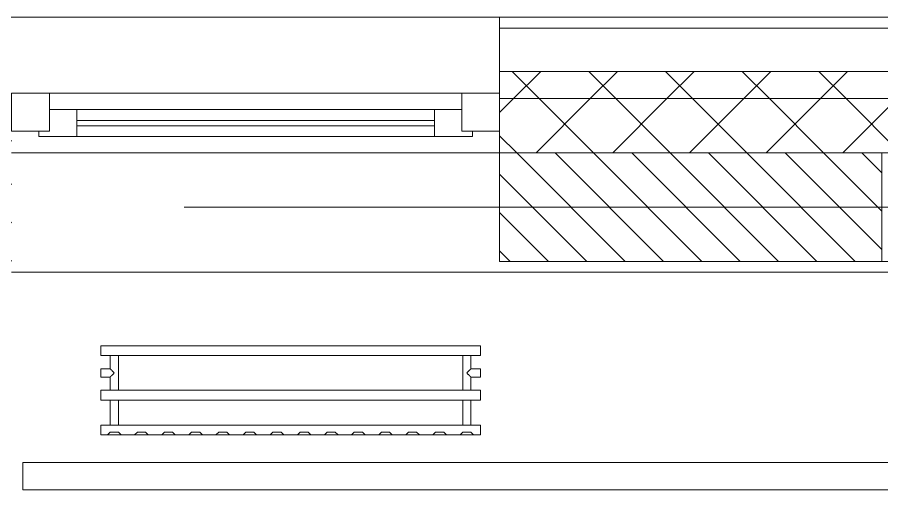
# Model space of a CAD drawing. Header units: millimetres. Extents: x 35143 to 244272, y -8553 to 29000.
# Drawn here: x 48771 to 50365, y 26479 to 27350 of the extents above; entities that cross this region are included whole.
import ezdxf

# ---------------------------------------------------------------- set-up
doc = ezdxf.new("R2010")
doc.units = ezdxf.units.MM
doc.linetypes.add('Осевая', pattern=[3175, 635, -476.25, 1587.5, -476.25])
for name, color, linetype, lineweight in [('A-GLAZ', 7, 'Continuous', 9), ('A-WALL', 7, 'Continuous', 9), ('A-WALL-1', 7, 'Continuous', 13), ('I-WALL', 7, 'Continuous', 9), ('Оси-2', 7, 'Осевая', 9)]:
    doc.layers.add(name, color=color, linetype=linetype, lineweight=lineweight)
doc.layers.add('M-EQPM-1', color=7, linetype='Continuous', lineweight=9, true_color=0xaaaaaa)
pattern_1 = [(45, (0, 0), (-70.71068, 70.71068), []), (135, (0, 0), (-70.71068, -70.71068), [])]

# ---------------------------------------------------------------- blocks, each defined once
blk = doc.blocks.new('120_Окно_СКБ_1Ст - 120_Окно_СКБ_1Ст 900х2500_h_-19906774-План монтажа стен и перегородок 2 этажа в осях 12-23')
at = {"layer": 'A-GLAZ'}
for p, q in [((-450, -75), (-450, -5)), ((-450, -5), (-380, -5)), ((450, -5), (-450, -5)), ((-380, -5), (-380, -75)), ((380, -75), (380, -5)), ((380, -5), (450, -5)), ((450, -5), (450, -75)), ((380, -35), (-380, -35)), ((-380, -35), (-380, -75)), ((-330, -85), (-330, -35)), ((330, -85), (330, -35)), ((380, -75), (380, -35)), ((-330, -55), (330, -55)), ((-380, -75), (-450, -75)), ((-450, -75), (-400, -75)), ((-380, -75), (-400, -75)), ((-400, -75), (-400, -85)), ((330, -65), (-330, -65)), ((450, -75), (380, -75)), ((400, -75), (380, -75)), ((400, -75), (450, -75)), ((400, -85), (400, -75)), ((-400, -85), (400, -85)), ((400, -85), (-400, -85))]:
    blk.add_line(p, q, dxfattribs=at)
blk = doc.blocks.new('radiator_prado_classic_z_tip_30_po exemplyaru - Classic Z Тип 30-500-V51-План монтажа стен и перегородок 2 этажа в осях 12-23')
at = {"layer": 'M-EQPM-1'}
for p, q in [((0, 228), (0, 210)), ((700, 228), (0, 228)), ((0, 210), (0, 228)), ((0, 228), (12.5, 228)), ((12.5, 228), (37.5, 228)), ((37.5, 228), (12.5, 228)), ((12.5, 228), (37.5, 228)), ((12.5, 228), (17.5, 223)), ((12.5, 228), (17.5, 223)), ((32.5, 223), (37.5, 228)), ((37.5, 228), (32.5, 223)), ((37.5, 228), (62.5, 228)), ((62.5, 228), (87.5, 228)), ((87.5, 228), (62.5, 228)), ((62.5, 228), (87.5, 228)), ((62.5, 228), (67.5, 223)), ((62.5, 228), (67.5, 223)), ((82.5, 223), (87.5, 228)), ((87.5, 228), (82.5, 223)), ((87.5, 228), (112.5, 228)), ((112.5, 228), (137.5, 228)), ((137.5, 228), (112.5, 228)), ((112.5, 228), (137.5, 228)), ((112.5, 228), (117.5, 223)), ((112.5, 228), (117.5, 223)), ((132.5, 223), (137.5, 228)), ((137.5, 228), (132.5, 223)), ((137.5, 228), (162.5, 228)), ((162.5, 228), (187.5, 228)), ((187.5, 228), (162.5, 228)), ((162.5, 228), (187.5, 228)), ((162.5, 228), (167.5, 223)), ((162.5, 228), (167.5, 223)), ((182.5, 223), (187.5, 228)), ((187.5, 228), (182.5, 223)), ((187.5, 228), (212.5, 228)), ((212.5, 228), (237.5, 228)), ((237.5, 228), (212.5, 228)), ((212.5, 228), (237.5, 228)), ((212.5, 228), (217.5, 223)), ((212.5, 228), (217.5, 223)), ((232.5, 223), (237.5, 228)), ((237.5, 228), (232.5, 223)), ((237.5, 228), (262.5, 228)), ((262.5, 228), (287.5, 228)), ((287.5, 228), (262.5, 228)), ((262.5, 228), (287.5, 228)), ((262.5, 228), (267.5, 223)), ((262.5, 228), (267.5, 223)), ((282.5, 223), (287.5, 228)), ((287.5, 228), (282.5, 223)), ((287.5, 228), (312.5, 228)), ((312.5, 228), (337.5, 228)), ((337.5, 228), (312.5, 228)), ((312.5, 228), (337.5, 228)), ((312.5, 228), (317.5, 223)), ((312.5, 228), (317.5, 223)), ((332.5, 223), (337.5, 228)), ((337.5, 228), (332.5, 223)), ((337.5, 228), (362.5, 228)), ((362.5, 228), (387.5, 228)), ((387.5, 228), (362.5, 228)), ((362.5, 228), (387.5, 228)), ((362.5, 228), (367.5, 223)), ((362.5, 228), (367.5, 223)), ((382.5, 223), (387.5, 228)), ((387.5, 228), (382.5, 223)), ((387.9, 228), (412.5, 228)), ((412.5, 228), (437.5, 228)), ((437.5, 228), (412.5, 228)), ((412.5, 228), (437.5, 228)), ((412.5, 228), (417.5, 223)), ((412.5, 228), (417.5, 223)), ((432.5, 223), (437.5, 228)), ((437.5, 228), (432.5, 223)), ((437.5, 228), (462.5, 228)), ((462.5, 228), (487.5, 228)), ((487.5, 228), (462.5, 228)), ((462.5, 228), (487.5, 228)), ((462.5, 228), (467.5, 223)), ((462.5, 228), (467.5, 223)), ((482.5, 223), (487.5, 228)), ((487.5, 228), (482.5, 223)), ((487.5, 228), (512.5, 228)), ((512.5, 228), (537.5, 228)), ((537.5, 228), (512.5, 228)), ((512.5, 228), (537.5, 228)), ((512.5, 228), (517.5, 223)), ((512.5, 228), (517.5, 223)), ((532.5, 223), (537.5, 228)), ((537.5, 228), (532.5, 223)), ((537.5, 228), (562.5, 228)), ((562.5, 228), (587.5, 228)), ((587.5, 228), (562.5, 228)), ((562.5, 228), (587.5, 228)), ((562.5, 228), (567.5, 223)), ((562.5, 228), (567.5, 223)), ((582.5, 223), (587.5, 228)), ((587.5, 228), (582.5, 223)), ((587.5, 228), (612.5, 228)), ((612.5, 228), (637.5, 228)), ((637.5, 228), (612.5, 228)), ((612.5, 228), (637.5, 228)), ((612.5, 228), (617.5, 223)), ((617.5, 223), (612.5, 228)), ((632.5, 223), (637.5, 228)), ((637.5, 228), (632.5, 223)), ((637.5, 228), (662.5, 228)), ((662.5, 228), (687.5, 228)), ((687.5, 228), (662.5, 228)), ((662.5, 228), (687.5, 228)), ((662.5, 228), (667.5, 223)), ((662.5, 228), (667.5, 223)), ((682.5, 223), (687.5, 228)), ((687.5, 228), (682.5, 223)), ((687.5, 228), (700, 228)), ((700, 210), (700, 228)), ((700, 228), (700, 210)), ((0, 210), (700, 210)), ((17.5, 210), (0, 210)), ((32.5, 223), (17.5, 223)), ((17.5, 223), (32.5, 223)), ((17.5, 210), (17.5, 164)), ((17.5, 210), (17.5, 164)), ((19.7, 210), (17.5, 210)), ((17.5, 210), (32.5, 210)), ((32.5, 210), (17.5, 210)), ((17.5, 210), (32.5, 210)), ((23.1, 210), (18.5, 210)), ((21.2, 210), (19.7, 210)), ((23.1, 210), (21.2, 210)), ((25, 210), (23.1, 210)), ((31.5, 210), (23.8, 210)), ((26.9, 210), (25, 210)), ((28.7, 210), (26.9, 210)), ((30.3, 210), (28.7, 210)), ((31.5, 210), (30.3, 210)), ((32.2, 210), (31.5, 210)), ((32.5, 210), (32.2, 210)), ((32.5, 164), (32.5, 210)), ((32.5, 164), (32.5, 210)), ((667.5, 210), (32.5, 210)), ((82.5, 223), (67.5, 223)), ((67.5, 223), (82.5, 223)), ((132.5, 223), (117.5, 223)), ((117.5, 223), (132.5, 223)), ((182.5, 223), (167.5, 223)), ((167.5, 223), (182.5, 223)), ((232.5, 223), (217.5, 223)), ((217.5, 223), (232.5, 223)), ((282.5, 223), (267.5, 223)), ((267.5, 223), (282.5, 223)), ((332.5, 223), (317.5, 223)), ((317.5, 223), (332.5, 223)), ((382.5, 223), (367.5, 223)), ((367.5, 223), (382.5, 223)), ((432.5, 223), (417.5, 223)), ((417.5, 223), (432.5, 223)), ((482.5, 223), (467.5, 223)), ((467.5, 223), (482.5, 223)), ((532.5, 223), (517.5, 223)), ((517.5, 223), (532.5, 223)), ((582.5, 223), (567.5, 223)), ((567.5, 223), (582.5, 223)), ((632.5, 223), (617.5, 223)), ((617.5, 223), (632.5, 223)), ((682.5, 223), (667.5, 223)), ((667.5, 223), (682.5, 223)), ((667.5, 210), (667.5, 164)), ((667.5, 210), (667.5, 164)), ((682.5, 210), (667.5, 210)), ((667.5, 210), (667.8, 210)), ((682.5, 210), (667.5, 210)), ((667.5, 210), (682.5, 210)), ((667.8, 210), (668.5, 210)), ((668.5, 210), (669.7, 210)), ((681.5, 210), (668.5, 210)), ((669.7, 210), (671.2, 210)), ((671.2, 210), (673.1, 210)), ((673.1, 210), (675, 210)), ((675, 210), (676.9, 210)), ((676.9, 210), (678.7, 210)), ((678.7, 210), (680.3, 210)), ((680.3, 210), (681.5, 210)), ((681.5, 210), (682.2, 210)), ((682.2, 210), (682.5, 210)), ((682.5, 164), (682.5, 210)), ((682.5, 164), (682.5, 210)), ((700, 210), (682.5, 210)), ((700, 164), (0, 164)), ((0, 164), (0, 146)), ((0, 146), (0, 164)), ((0, 164), (17.5, 164)), ((17.8, 164), (17.5, 164)), ((17.5, 164), (32.5, 164)), ((32.5, 164), (17.5, 164)), ((17.5, 164), (32.5, 164)), ((21.2, 164), (17.8, 164)), ((18.5, 164), (23.1, 164)), ((23.1, 164), (21.2, 164)), ((32.5, 164), (23.1, 164)), ((23.8, 164), (31.5, 164)), ((32.5, 164), (667.5, 164)), ((682.5, 164), (667.5, 164)), ((667.5, 164), (678.7, 164)), ((682.5, 164), (667.5, 164)), ((667.5, 164), (682.5, 164)), ((668.5, 164), (681.5, 164)), ((678.7, 164), (682.5, 164)), ((682.5, 164), (700, 164)), ((700, 146), (700, 164)), ((700, 164), (700, 146)), ((0, 146), (700, 146)), ((17.5, 146), (0, 146)), ((17.5, 146), (17.5, 121.5)), ((17.5, 146), (17.5, 121.5)), ((17.5, 146), (31.5, 146)), ((32.5, 146), (17.5, 146)), ((17.5, 146), (32.5, 146)), ((17.8, 146), (17.5, 146)), ((18.5, 146), (17.8, 146)), ((19.7, 146), (18.5, 146)), ((23.1, 146), (18.5, 146)), ((21.2, 146), (19.7, 146)), ((23.1, 146), (21.2, 146)), ((25, 146), (23.1, 146)), ((31.5, 146), (23.8, 146)), ((26.9, 146), (25, 146)), ((28.7, 146), (26.9, 146)), ((30.3, 146), (28.7, 146)), ((31.5, 146), (30.3, 146)), ((31.5, 146), (32.2, 146)), ((32.2, 146), (31.5, 146)), ((32.2, 146), (32.5, 146)), ((32.5, 146), (32.2, 146)), ((32.5, 82), (32.5, 146)), ((32.5, 82), (32.5, 146)), ((667.5, 146), (32.5, 146)), ((667.5, 146), (667.5, 82)), ((667.5, 146), (667.5, 82)), ((667.5, 146), (682.5, 146)), ((668.5, 146), (667.5, 146)), ((667.5, 146), (682.5, 146)), ((682.5, 146), (667.5, 146)), ((669.7, 146), (668.5, 146)), ((681.5, 146), (668.5, 146)), ((671.2, 146), (669.7, 146)), ((673.1, 146), (671.2, 146)), ((675, 146), (673.1, 146)), ((676.9, 146), (675, 146)), ((678.7, 146), (676.9, 146)), ((680.3, 146), (678.7, 146)), ((681.5, 146), (680.3, 146)), ((682.2, 146), (681.5, 146)), ((682.5, 146), (682.2, 146)), ((682.5, 121.5), (682.5, 146)), ((682.5, 121.5), (682.5, 146)), ((700, 146), (682.5, 146)), ((17.5, 121.5), (0, 121.5)), ((17.5, 121.5), (0, 121.5)), ((0, 121.5), (0, 121.2)), ((0, 106.5), (0, 121.5)), ((0, 121.2), (0, 106.8)), ((0, 121.2), (0, 120.5)), ((0, 120.5), (0, 121.2)), ((0, 121.2), (0, 121.2)), ((0, 120.5), (0, 119.3)), ((0, 119.3), (0, 120.5)), ((0, 119.3), (0, 117.8)), ((0, 117.8), (0, 119.3)), ((0, 117.8), (0, 115.9)), ((0, 115.9), (0, 117.8)), ((0, 115.9), (0, 114)), ((0, 114), (0, 115.9)), ((0, 114), (0, 112.1)), ((0, 112.1), (0, 114)), ((0, 112.1), (0, 110.2)), ((0, 110.2), (0, 112.1)), ((700, 121.5), (682.5, 121.5)), ((700, 121.5), (682.5, 121.5)), ((700, 121.5), (700, 106.5)), ((700, 121.2), (700, 121.5)), ((700, 121.5), (700, 121.2)), ((700, 121.2), (700, 121.5)), ((700, 119.3), (700, 121.2)), ((700, 121.2), (700, 119.3)), ((700, 106.8), (700, 121.2)), ((700, 106.8), (700, 119.3)), ((700, 119.3), (700, 106.8)), ((0, 110.2), (0, 108.7)), ((0, 108.7), (0, 110.2)), ((0, 108.7), (0, 106.8)), ((0, 106.8), (0, 108.7)), ((0, 106.8), (0, 106.5)), ((0, 106.8), (0, 106.8)), ((0, 106.5), (17.5, 106.5)), ((0, 106.5), (17.5, 106.5)), ((17.5, 106.5), (17.5, 82)), ((17.5, 106.5), (17.5, 82)), ((682.5, 82), (682.5, 106.5)), ((682.5, 106.5), (700, 106.5)), ((682.5, 82), (682.5, 106.5)), ((682.5, 106.5), (700, 106.5)), ((700, 106.5), (700, 106.8)), ((700, 106.8), (700, 106.5)), ((700, 106.5), (700, 106.8)), ((700, 82), (0, 82)), ((0, 82), (0, 64)), ((0, 64), (0, 82)), ((0, 82), (17.5, 82)), ((17.8, 82), (17.5, 82)), ((17.5, 82), (32.5, 82)), ((32.5, 82), (17.5, 82)), ((17.5, 82), (32.5, 82)), ((32.5, 82), (17.8, 82)), ((18.5, 82), (23.1, 82)), ((23.8, 82), (31.5, 82)), ((32.5, 82), (667.5, 82)), ((682.5, 82), (667.5, 82)), ((667.5, 82), (678.7, 82)), ((682.5, 82), (667.5, 82)), ((667.5, 82), (682.5, 82)), ((668.5, 82), (681.5, 82)), ((678.7, 82), (680.3, 82)), ((680.3, 82), (681.5, 82)), ((681.5, 82), (682.5, 82)), ((682.5, 82), (700, 82)), ((700, 64), (700, 82)), ((700, 82), (700, 64)), ((700, 64), (0, 64)), ((0, 64), (700, 64))]:
    blk.add_line(p, q, dxfattribs=at)
for points, knots in [([(17.8, 121.2), (17.7, 121.3), (17.7, 121.3), (17.5, 121.5), (17.5, 121.5), (17.5, 121.5)], [0.8571429, 0.8571429, 0.8571429, 0.8571429, 0.8928571, 0.9285714, 1, 1, 1, 1]), ([(17.5, 121.5), (17.5, 121.5), (17.5, 121.5), (17.7, 121.3), (17.7, 121.3), (17.8, 121.2)], [0, 0, 0, 0, 0.0714286, 0.1071429, 0.1428571, 0.1428571, 0.1428571, 0.1428571]), ([(17.5, 121.5), (17.5, 121.5), (17.5, 121.5), (17.7, 121.3), (17.7, 121.3), (17.8, 121.2)], [0, 0, 0, 0, 0.0714286, 0.1071429, 0.1428571, 0.1428571, 0.1428571, 0.1428571]), ([(25, 114), (24.5, 114.5), (23.6, 115.4), (22.4, 116.6), (21.6, 117.4), (21.1, 117.9), (20.8, 118.2), (20.5, 118.5), (20.2, 118.8), (19.8, 119.1), (19.6, 119.4), (19.3, 119.7), (19, 120), (18.7, 120.3), (18.5, 120.5), (18.3, 120.7), (18.1, 120.9), (17.9, 121.1), (17.8, 121.2), (17.7, 121.3), (17.5, 121.5), (17.5, 121.5), (17.5, 121.5)], [0, 0, 0, 0, 0.142857, 0.285714, 0.357143, 0.392857, 0.428571, 0.464286, 0.5, 0.535714, 0.571429, 0.607143, 0.642857, 0.678571, 0.714286, 0.75, 0.785714, 0.821429, 0.857143, 0.892857, 0.928571, 1, 1, 1, 1]), ([(17.5, 106.5), (17.5, 106.5), (17.5, 106.5), (17.7, 106.7), (17.8, 106.8), (17.9, 106.9), (18.1, 107.1), (18.3, 107.3), (18.5, 107.5), (18.7, 107.7), (19, 108), (19.3, 108.3), (19.6, 108.6), (19.8, 108.9), (20.3, 109.3), (20.7, 109.7), (21.1, 110.1), (21.6, 110.6), (22.4, 111.4), (23.6, 112.6), (24.5, 113.5), (25, 114)], [0, 0, 0, 0, 0.071429, 0.107143, 0.142857, 0.178571, 0.214286, 0.25, 0.285714, 0.321429, 0.357143, 0.392857, 0.428571, 0.464286, 0.5, 0.571429, 0.607143, 0.642857, 0.714286, 0.857143, 1, 1, 1, 1]), ([(17.8, 121.2), (17.8, 121.2), (17.9, 121.1), (18.1, 120.9), (18.3, 120.7), (18.5, 120.5), (18.7, 120.3), (19, 120), (19.3, 119.7), (19.6, 119.4), (19.8, 119.1), (20.3, 118.7), (20.7, 118.3), (21.1, 117.9), (21.6, 117.4), (22.4, 116.6), (23.1, 115.9), (23.6, 115.4)], [0.1428571, 0.1428571, 0.1428571, 0.1428571, 0.1785714, 0.2142857, 0.25, 0.2857143, 0.3214286, 0.3571429, 0.3928571, 0.4285714, 0.4642857, 0.5, 0.5714286, 0.6071429, 0.6428571, 0.7142857, 0.8571429, 0.8571429, 0.8571429, 0.8571429]), ([(19.6, 119.4), (19.7, 119.3), (19.9, 119.2), (20.3, 118.7), (20.6, 118.4), (20.8, 118.2)], [0.4285714, 0.4285714, 0.4285714, 0.4285714, 0.4642857, 0.5, 0.5714286, 0.5714286, 0.5714286, 0.5714286]), ([(22.1, 116.9), (21.9, 117.1), (21.6, 117.4), (21.1, 117.9), (20.9, 118.1), (20.8, 118.2)], [0.2857143, 0.2857143, 0.2857143, 0.2857143, 0.3571429, 0.3928571, 0.4285714, 0.4285714, 0.4285714, 0.4285714]), ([(20.8, 118.2), (20.9, 118.1), (21.1, 117.9), (21.6, 117.4), (21.9, 117.1), (22.1, 116.9)], [0.5714286, 0.5714286, 0.5714286, 0.5714286, 0.6071429, 0.6428571, 0.7142857, 0.7142857, 0.7142857, 0.7142857]), ([(675, 114), (675.5, 114.5), (676.4, 115.4), (677.6, 116.6), (678.4, 117.4), (678.9, 117.9), (679.2, 118.2), (679.5, 118.5), (679.8, 118.8), (680.1, 119.2), (680.4, 119.4), (680.7, 119.7), (681, 120), (681.3, 120.3), (681.5, 120.5), (681.7, 120.7), (681.9, 120.9), (682.1, 121.1), (682.2, 121.2), (682.3, 121.3), (682.5, 121.5), (682.5, 121.5), (682.5, 121.5)], [0, 0, 0, 0, 0.142857, 0.285714, 0.357143, 0.392857, 0.428571, 0.464286, 0.5, 0.535714, 0.571429, 0.607143, 0.642857, 0.678571, 0.714286, 0.75, 0.785714, 0.821429, 0.857143, 0.892857, 0.928571, 1, 1, 1, 1]), ([(682.5, 106.5), (682.5, 106.5), (682.5, 106.5), (682.3, 106.7), (682.2, 106.8), (682.1, 106.9), (681.9, 107.1), (681.7, 107.3), (681.5, 107.5), (681.3, 107.7), (681, 108), (680.7, 108.3), (680.4, 108.6), (680.1, 108.8), (679.7, 109.3), (679.3, 109.7), (678.9, 110.1), (678.4, 110.6), (677.6, 111.4), (676.4, 112.6), (675.5, 113.5), (675, 114)], [0, 0, 0, 0, 0.071429, 0.107143, 0.142857, 0.178571, 0.214286, 0.25, 0.285714, 0.321429, 0.357143, 0.392857, 0.428571, 0.464286, 0.5, 0.571429, 0.607143, 0.642857, 0.714286, 0.857143, 1, 1, 1, 1]), ([(682.2, 121.2), (682.2, 121.2), (682.1, 121.1), (681.9, 120.9), (681.7, 120.7), (681.5, 120.5), (681.3, 120.3), (681, 120), (680.7, 119.7), (680.4, 119.4), (680.1, 119.2), (679.7, 118.7), (679.3, 118.3), (678.9, 117.9), (678.4, 117.4), (677.6, 116.6), (676.9, 115.9), (676.4, 115.4)], [0.1428571, 0.1428571, 0.1428571, 0.1428571, 0.1785714, 0.2142857, 0.25, 0.2857143, 0.3214286, 0.3571429, 0.3928571, 0.4285714, 0.4642857, 0.5, 0.5714286, 0.6071429, 0.6428571, 0.7142857, 0.8571429, 0.8571429, 0.8571429, 0.8571429]), ([(682.2, 121.2), (682.2, 121.2), (682.1, 121.1), (681.9, 120.9), (681.7, 120.7), (681.5, 120.5), (681.3, 120.3), (681, 120), (680.7, 119.7), (680.4, 119.4), (680.1, 119.2), (679.7, 118.7), (679.3, 118.3), (678.9, 117.9), (678.4, 117.4), (677.6, 116.6), (676.9, 115.9), (676.4, 115.4)], [0.1428571, 0.1428571, 0.1428571, 0.1428571, 0.1785714, 0.2142857, 0.25, 0.2857143, 0.3214286, 0.3571429, 0.3928571, 0.4285714, 0.4642857, 0.5, 0.5714286, 0.6071429, 0.6428571, 0.7142857, 0.8571429, 0.8571429, 0.8571429, 0.8571429]), ([(676.4, 115.4), (676.9, 115.9), (677.6, 116.6), (678.4, 117.4), (678.9, 117.9), (679.2, 118.2), (679.5, 118.5), (679.8, 118.8), (680.1, 119.2), (680.4, 119.4), (680.7, 119.7), (681, 120), (681.3, 120.3), (681.5, 120.5), (681.7, 120.7), (681.9, 120.9), (682.1, 121.1), (682.2, 121.2), (682.2, 121.2)], [0.1428571, 0.1428571, 0.1428571, 0.1428571, 0.2857143, 0.3571429, 0.3928571, 0.4285714, 0.4642857, 0.5, 0.5357143, 0.5714286, 0.6071429, 0.6428571, 0.6785714, 0.7142857, 0.75, 0.7857143, 0.8214286, 0.8571429, 0.8571429, 0.8571429, 0.8571429]), ([(682.5, 121.5), (682.5, 121.5), (682.5, 121.5), (682.3, 121.3), (682.3, 121.3), (682.2, 121.2)], [0, 0, 0, 0, 0.0714286, 0.1071429, 0.1428571, 0.1428571, 0.1428571, 0.1428571]), ([(682.5, 121.5), (682.5, 121.5), (682.5, 121.5), (682.3, 121.3), (682.3, 121.3), (682.2, 121.2)], [0, 0, 0, 0, 0.0714286, 0.1071429, 0.1428571, 0.1428571, 0.1428571, 0.1428571]), ([(682.2, 121.2), (682.3, 121.3), (682.3, 121.3), (682.5, 121.5), (682.5, 121.5), (682.5, 121.5)], [0.8571429, 0.8571429, 0.8571429, 0.8571429, 0.8928571, 0.9285714, 1, 1, 1, 1]), ([(17.5, 106.5), (17.5, 106.5), (17.5, 106.5), (17.7, 106.7), (17.7, 106.7), (17.8, 106.8)], [0, 0, 0, 0, 0.0714286, 0.1071429, 0.1428571, 0.1428571, 0.1428571, 0.1428571]), ([(17.8, 106.8), (17.7, 106.7), (17.7, 106.7), (17.5, 106.5), (17.5, 106.5), (17.5, 106.5)], [0.8571429, 0.8571429, 0.8571429, 0.8571429, 0.8928571, 0.9285714, 1, 1, 1, 1]), ([(17.8, 106.8), (17.7, 106.7), (17.7, 106.7), (17.5, 106.5), (17.5, 106.5), (17.5, 106.5)], [0.8571429, 0.8571429, 0.8571429, 0.8571429, 0.8928571, 0.9285714, 1, 1, 1, 1]), ([(22.1, 111.1), (21.9, 110.9), (21.6, 110.6), (21.1, 110.1), (20.8, 109.8), (20.5, 109.5), (20.2, 109.2), (19.8, 108.9), (19.6, 108.6), (19.3, 108.3), (19, 108), (18.7, 107.7), (18.5, 107.5), (18.3, 107.3), (18.1, 107.1), (17.9, 106.9), (17.8, 106.8), (17.8, 106.8)], [0.2857143, 0.2857143, 0.2857143, 0.2857143, 0.3571429, 0.3928571, 0.4285714, 0.4642857, 0.5, 0.5357143, 0.5714286, 0.6071429, 0.6428571, 0.6785714, 0.7142857, 0.75, 0.7857143, 0.8214286, 0.8571429, 0.8571429, 0.8571429, 0.8571429]), ([(17.8, 106.8), (17.8, 106.8), (17.9, 106.9), (18.1, 107.1), (18.3, 107.3), (18.5, 107.5), (18.7, 107.7), (19, 108), (19.3, 108.3), (19.6, 108.6), (19.9, 108.8), (20.3, 109.3), (20.6, 109.6), (20.8, 109.8)], [0.1428571, 0.1428571, 0.1428571, 0.1428571, 0.1785714, 0.2142857, 0.25, 0.2857143, 0.3214286, 0.3571429, 0.3928571, 0.4285714, 0.4642857, 0.5, 0.5714286, 0.5714286, 0.5714286, 0.5714286]), ([(20.8, 109.8), (20.9, 109.9), (21.1, 110.1), (21.6, 110.6), (21.9, 110.9), (22.1, 111.1)], [0.5714286, 0.5714286, 0.5714286, 0.5714286, 0.6071429, 0.6428571, 0.7142857, 0.7142857, 0.7142857, 0.7142857]), ([(22.1, 111.1), (21.9, 110.9), (21.6, 110.6), (21.1, 110.1), (20.9, 109.9), (20.8, 109.8)], [0.2857143, 0.2857143, 0.2857143, 0.2857143, 0.3571429, 0.3928571, 0.4285714, 0.4285714, 0.4285714, 0.4285714]), ([(677.9, 111.1), (678.1, 110.9), (678.4, 110.6), (678.9, 110.1), (679.2, 109.8), (679.5, 109.5), (679.8, 109.2), (680.1, 108.8), (680.4, 108.6), (680.7, 108.3), (681, 108), (681.3, 107.7), (681.5, 107.5), (681.7, 107.3), (681.9, 107.1), (682.1, 106.9), (682.2, 106.8), (682.2, 106.8)], [0.2857143, 0.2857143, 0.2857143, 0.2857143, 0.3571429, 0.3928571, 0.4285714, 0.4642857, 0.5, 0.5357143, 0.5714286, 0.6071429, 0.6428571, 0.6785714, 0.7142857, 0.75, 0.7857143, 0.8214286, 0.8571429, 0.8571429, 0.8571429, 0.8571429]), ([(677.9, 111.1), (678.1, 110.9), (678.4, 110.6), (678.9, 110.1), (679.2, 109.8), (679.5, 109.5), (679.8, 109.2), (680.1, 108.8), (680.4, 108.6), (680.7, 108.3), (681, 108), (681.3, 107.7), (681.5, 107.5), (681.7, 107.3), (681.9, 107.1), (682.1, 106.9), (682.2, 106.8), (682.2, 106.8)], [0.2857143, 0.2857143, 0.2857143, 0.2857143, 0.3571429, 0.3928571, 0.4285714, 0.4642857, 0.5, 0.5357143, 0.5714286, 0.6071429, 0.6428571, 0.6785714, 0.7142857, 0.75, 0.7857143, 0.8214286, 0.8571429, 0.8571429, 0.8571429, 0.8571429]), ([(682.2, 106.8), (682.2, 106.8), (682.1, 106.9), (681.9, 107.1), (681.7, 107.3), (681.5, 107.5), (681.3, 107.7), (681, 108), (680.7, 108.3), (680.4, 108.6), (680.1, 108.8), (679.7, 109.3), (679.3, 109.7), (678.9, 110.1), (678.4, 110.6), (678.1, 110.9), (677.9, 111.1)], [0.1428571, 0.1428571, 0.1428571, 0.1428571, 0.1785714, 0.2142857, 0.25, 0.2857143, 0.3214286, 0.3571429, 0.3928571, 0.4285714, 0.4642857, 0.5, 0.5714286, 0.6071429, 0.6428571, 0.7142857, 0.7142857, 0.7142857, 0.7142857]), ([(682.2, 106.8), (682.3, 106.7), (682.3, 106.7), (682.5, 106.5), (682.5, 106.5), (682.5, 106.5)], [0.8571429, 0.8571429, 0.8571429, 0.8571429, 0.8928571, 0.9285714, 1, 1, 1, 1]), ([(682.2, 106.8), (682.3, 106.7), (682.3, 106.7), (682.5, 106.5), (682.5, 106.5), (682.5, 106.5)], [0.8571429, 0.8571429, 0.8571429, 0.8571429, 0.8928571, 0.9285714, 1, 1, 1, 1]), ([(682.5, 106.5), (682.5, 106.5), (682.5, 106.5), (682.3, 106.7), (682.3, 106.7), (682.2, 106.8)], [0, 0, 0, 0, 0.0714286, 0.1071429, 0.1428571, 0.1428571, 0.1428571, 0.1428571])]:
    blk.add_open_spline(points, degree=3, knots=knots, dxfattribs=at)
for points in [[(20.8, 118.2), (20.7, 118.3), (20.5, 118.5), (20.2, 118.8), (19.9, 119.2), (19.6, 119.4), (19.3, 119.7), (19, 120), (18.7, 120.3), (18.5, 120.5), (18.3, 120.7), (18.1, 120.9), (17.9, 121.1), (17.8, 121.2), (17.8, 121.2)], [(17.8, 121.2), (17.8, 121.2), (17.9, 121.1), (18.1, 120.9), (18.3, 120.7), (18.5, 120.5), (18.7, 120.3), (19, 120), (19.3, 119.7), (19.5, 119.5), (19.6, 119.4)], [(23.6, 115.4), (23.1, 115.9), (22.6, 116.4), (22.1, 116.9)], [(22.1, 116.9), (22.6, 116.4), (23.1, 115.9), (23.6, 115.4)], [(25, 114), (24.5, 113.5), (23.6, 112.6), (22.6, 111.6), (22.1, 111.1)], [(22.1, 111.1), (22.6, 111.6), (23.1, 112.1), (23.6, 112.6)], [(23.6, 112.6), (23.1, 112.1), (22.6, 111.6), (22.1, 111.1)], [(25, 114), (24.5, 114.5), (24, 115), (23.6, 115.4)], [(23.6, 115.4), (24, 115), (24.5, 114.5), (25, 114)], [(23.6, 115.4), (24, 115), (24.5, 114.5), (25, 114)], [(23.6, 112.6), (24, 113), (24.5, 113.5), (25, 114)], [(25, 114), (24.5, 113.5), (24, 113), (23.6, 112.6)], [(676.4, 115.4), (676, 115), (675.5, 114.5), (675, 114)], [(676.4, 115.4), (676, 115), (675.5, 114.5), (675, 114)], [(675, 114), (675.5, 114.5), (676, 115), (676.4, 115.4)], [(675, 114), (675.5, 113.5), (676, 113), (676.4, 112.6)], [(675, 114), (675.5, 113.5), (676.4, 112.6), (677.4, 111.6), (677.9, 111.1)], [(677.9, 111.1), (677.4, 111.6), (676.4, 112.6), (675.5, 113.5), (675, 114)], [(676.4, 112.6), (676.9, 112.1), (677.4, 111.6), (677.9, 111.1)], [(20.8, 109.8), (20.7, 109.7), (20.5, 109.5), (20.2, 109.2), (19.9, 108.8), (19.6, 108.6), (19.3, 108.3), (19, 108), (18.7, 107.7), (18.5, 107.5), (18.3, 107.3), (18.1, 107.1), (17.9, 106.9), (17.8, 106.8), (17.8, 106.8)]]:
    blk.add_open_spline(points, degree=3, dxfattribs=at)

msp = doc.modelspace()

# ---------------------------------------------------------------- hatches: boundary and pattern name
at = {"layer": 'A-WALL'}
h = msp.add_hatch(dxfattribs=at)
h.set_pattern_fill('FP_21', color=256, style=0, pattern_type=2)
h.set_pattern_definition(pattern_1)
h.paths.add_polyline_path([(84535.7, 27200), (84535.7, 27250), (80350, 27250), (80350, 27200), (82002.1, 27200)])
h.paths.add_polyline_path([(77633.4, 27200), (77850, 27200), (77850, 27250), (76340, 27250), (76340, 27200)])
h.paths.add_polyline_path([(74240, 27200), (74240, 27250), (68860, 27250), (68860, 27200), (73264.7, 27200)])
h.paths.add_polyline_path([(67960, 27200), (67960, 27250), (66160, 27250), (66160, 27200), (67439.8, 27200)])
h.paths.add_polyline_path([(64955.2, 27200), (65260, 27200), (65260, 27250), (64180, 27250), (64180, 27200), (64527.3, 27200)])
h.paths.add_polyline_path([(60886.7, 27200), (61040, 27200), (61040, 27250), (59860, 27250), (59860, 27200), (60755.2, 27200)])
h.paths.add_polyline_path([(57160, 27200), (57160, 27250), (55909.9, 27250), (55909.9, 27200), (56518, 27200)])
h.paths.add_polyline_path([(55009.9, 27200), (55009.9, 27250), (53860.2, 27250), (53860.2, 27200), (54333.6, 27200)])
h.paths.add_polyline_path([(50760.2, 27200), (50760.2, 27250), (49660.3, 27250), (49660.3, 27200), (49964.9, 27200)])
h.paths.add_polyline_path([(48760.3, 27200), (48760.3, 27250), (47507, 27250), (47507, 27200), (48508.7, 27200)])
h.paths.add_polyline_path([(44407, 27200), (44407, 27250), (42010, 27250), (42010, 27200), (44140, 27200)])
h = msp.add_hatch(dxfattribs=at)
h.set_pattern_fill('FP_21', color=256, style=0, pattern_type=2)
h.set_pattern_definition(pattern_1)
h.paths.add_polyline_path([(84535.7, 27100), (84535.7, 27200), (80350, 27200), (80350, 27100), (84200, 27100)])
h.paths.add_polyline_path([(77850, 27100), (77850, 27200), (76340, 27200), (76340, 27100), (77633.4, 27100)])
h.paths.add_polyline_path([(73540, 27100), (74240, 27100), (74240, 27200), (68860, 27200), (68860, 27100), (73264.7, 27100)])
h.paths.add_polyline_path([(67439.8, 27100), (67960, 27100), (67960, 27200), (66160, 27200), (66160, 27100), (66760, 27100)])
h.paths.add_polyline_path([(64955.2, 27100), (65260, 27100), (65260, 27200), (64180, 27200), (64180, 27100), (64527.3, 27100)])
h.paths.add_polyline_path([(60755.2, 27100), (61040, 27100), (61040, 27200), (59860, 27200), (59860, 27100), (60158.6, 27100)])
h.paths.add_polyline_path([(57160, 27100), (57160, 27200), (55909.9, 27200), (55909.9, 27100), (56518, 27100)])
h.paths.add_polyline_path([(55009.9, 27100), (55009.9, 27200), (53860.2, 27200), (53860.2, 27100), (54333.6, 27100)])
h.paths.add_polyline_path([(49964.9, 27100), (50760.2, 27100), (50760.2, 27200), (49660.3, 27200), (49660.3, 27100)])
h.paths.add_polyline_path([(48508.7, 27100), (48760.3, 27100), (48760.3, 27200), (47507, 27200), (47507, 27100)])
h.paths.add_polyline_path([(44407, 27100), (44407, 27200), (42060, 27200), (42060, 27100), (44140, 27100)])
h = msp.add_hatch(dxfattribs=at)
h.set_pattern_fill('FP_20', color=256, style=0, pattern_type=2)
h.set_pattern_definition([(135, (0, 0), (-35.35534, -35.35534), [])])
h.paths.add_polyline_path([(49782.9, 26900), (50364.8, 26900), (50364.8, 27100), (49660.3, 27100), (49660.3, 26900)])
h.paths.add_polyline_path([(48760.3, 26900), (48760.3, 27100), (47507, 27100), (47507, 26900), (48508.7, 26900)])
h.paths.add_polyline_path([(44407, 26900), (44407, 27100), (42760, 27100), (42760, 26900), (44140, 26900)])

# ---------------------------------------------------------------- linework, layer by layer
for p, q in [((41910, 27350), (57160, 27350)), ((49660.3, 27350), (49660.3, 27100)), ((49660.3, 27100), (48760.3, 27100)), ((49660.3, 27100), (49660.3, 26900)), ((49660.3, 26900), (50364.8, 26900))]:
    msp.add_line(p, q, dxfattribs=at)
at = {"layer": 'A-WALL-1'}
for p, q in [((50760.2, 27330), (49660.3, 27330)), ((50760.2, 27250), (49660.3, 27250)), ((50760.2, 27200), (49660.3, 27200)), ((50364.8, 27100), (49660.3, 27100)), ((49660.3, 27100), (50760.2, 27100)), ((50364.8, 26900), (50364.8, 27100))]:
    msp.add_line(p, q, dxfattribs=at)
at = {"layer": 'I-WALL'}
for p, q in [((48760.3, 27100), (49660.3, 27100)), ((66160, 26900), (50364.8, 26900)), ((54160, 26880), (48760, 26880)), ((48781.3, 26529), (54139, 26529)), ((48781.3, 26529), (48781.3, 26479)), ((54139, 26479), (48781.3, 26479))]:
    msp.add_line(p, q, dxfattribs=at)
at = {"layer": 'Оси-2'}
msp.add_line((38442.5, 27000), (82250, 27000), dxfattribs=at)

# ---------------------------------------------------------------- block references
at = {"layer": 'A-GLAZ'}
msp.add_blockref('120_Окно_СКБ_1Ст - 120_Окно_СКБ_1Ст 900х2500_h_-19906774-План монтажа стен и перегородок 2 этажа в осях 12-23', (49210.3, 27215), dxfattribs=at)
at = {"layer": 'M-EQPM-1', "rotation": 180}
msp.add_blockref('radiator_prado_classic_z_tip_30_po exemplyaru - Classic Z Тип 30-500-V51-План монтажа стен и перегородок 2 этажа в осях 12-23', (49624.7, 26808.3), dxfattribs=at)

doc.saveas('drawing.dxf')
